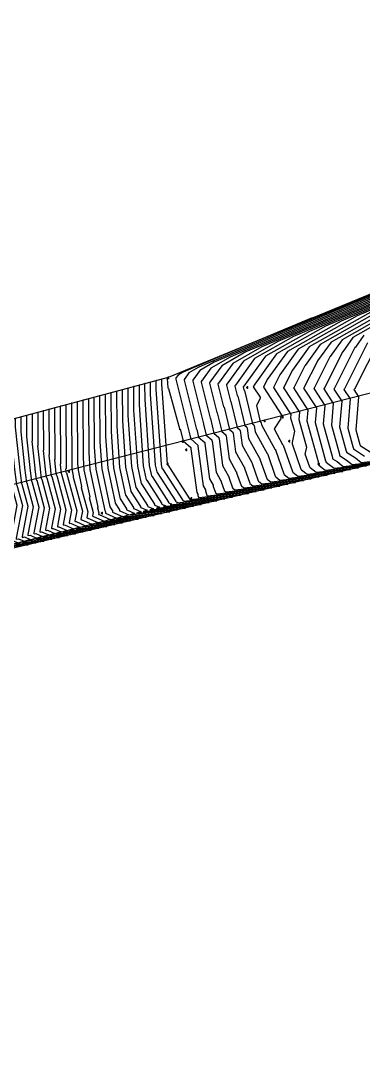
# Model space of a CAD drawing. Header units: metres. Extents: x 419582 to 423558, y 4805372 to 4807539.
# Drawn here: x 420447.7 to 420553.8, y 4805549.5 to 4805867.3 of the extents above; entities that cross this region are included whole.
import ezdxf

# ---------------------------------------------------------------- set-up
doc = ezdxf.new("R2010")
doc.units = ezdxf.units.M
for name, color, linetype in [('C-TINN', 4, 'Continuous'), ('C-TINN-BNDY', 110, 'Continuous'), ('C-TOPO-MAJR', 9, 'Continuous'), ('C-TOPO-MINR', 8, 'Continuous')]:
    doc.layers.add(name, color=color, linetype=linetype)

msp = doc.modelspace()

# ---------------------------------------------------------------- linework, layer by layer
at = {"color": 31, "lineweight": 30, "true_color": 0xffbd7a, "elevation": 1718.01}
msp.add_lwpolyline([(423449.83, 4807399.59), (423130.59, 4807500.11), (421950.92, 4806613), (421795.04, 4806430.99), (421305.02, 4806147.04), (421305.02, 4806147.04), (420630.08, 4805770.97), (419765.16, 4805549.54), (419617.36, 4805580.09)], dxfattribs=at)
at = {"layer": 'C-TINN', "color": 4, "linetype": 'Continuous', "lineweight": -3}
for p in [(420493.3, 4805756.78, 1660.13), (420493.4, 4805756.88, 1660.13), (420493.5, 4805756.98, 1660.13), (420493.5, 4805756.58, 1660.13), (420517.72, 4805753.78, 1669.42), (420517.82, 4805753.88, 1669.42), (420517.92, 4805753.98, 1669.42), (420517.92, 4805753.58, 1669.42), (420523.12, 4805743.43, 1670.51), (420523.22, 4805743.53, 1670.51), (420523.32, 4805743.63, 1670.51), (420523.32, 4805743.23, 1670.51), (420528.72, 4805744.59, 1671.06), (420528.82, 4805744.69, 1671.06), (420528.92, 4805744.79, 1671.06), (420528.92, 4805744.39, 1671.06), (420497.74, 4805737.01, 1659.97), (420497.84, 4805737.11, 1659.97), (420497.94, 4805737.21, 1659.97), (420497.94, 4805736.81, 1659.97), (420530.69, 4805737.19, 1671.79), (420530.79, 4805737.29, 1671.79), (420530.89, 4805737.39, 1671.79), (420530.89, 4805736.99, 1671.79), (420498.89, 4805734.49, 1659.39), (420498.99, 4805734.59, 1659.39), (420499.09, 4805734.69, 1659.39), (420499.09, 4805734.29, 1659.39), (420462.57, 4805727.74, 1642.52), (420462.67, 4805727.84, 1642.52), (420462.77, 4805727.94, 1642.52), (420462.77, 4805727.54, 1642.52), (420493.11, 4805730.03, 1659.03), (420493.21, 4805730.13, 1659.03), (420493.31, 4805730.23, 1659.03), (420493.31, 4805729.83, 1659.03), (420539.93, 4805729.95, 1674.06), (420540.03, 4805730.05, 1674.06), (420540.13, 4805730.15, 1674.06), (420540.13, 4805729.75, 1674.06), (420500.39, 4805719.38, 1659.19), (420500.49, 4805719.48, 1659.19), (420500.59, 4805719.58, 1659.19), (420500.59, 4805719.18, 1659.19), (420472.76, 4805714.88, 1646.51), (420472.86, 4805714.98, 1646.51), (420472.96, 4805715.08, 1646.51), (420472.96, 4805714.68, 1646.51)]:
    msp.add_point(p, dxfattribs=at)
at = {"layer": 'C-TINN-BNDY', "color": 110, "linetype": 'Continuous', "lineweight": -3, "flags": 128}
for points in [[(420443.91, 4805743.65), (420493.5, 4805756.98), (420768.14, 4805870.08), (420831.32, 4805906.4), (420889.42, 4805941.39), (420915.5, 4805955.6), (420955.73, 4805979.34), (420991.65, 4805999.26), (421029.07, 4806020.62), (421150.43, 4806089.34), (421193.45, 4806114.76), (421316.74, 4806181.07)], [(421305.47, 4806115.01), (421187.67, 4806058.56), (420994.99, 4805949.06), (420878.95, 4805882.09), (420761.16, 4805805.24), (420641.64, 4805749.79), (420396.34, 4805692.54)]]:
    msp.add_lwpolyline(points, dxfattribs=at)
at = {"layer": 'C-TOPO-MAJR', "color": 9, "linetype": 'Continuous', "lineweight": -3, "flags": 128}
for points, elevation in [([(420742.11, 4805859.36), (420585.51, 4805793.64), (420532.42, 4805771.04), (420522.85, 4805767.03), (420517.44, 4805764.75), (420509.98, 4805760.51), (420506.3, 4805755.41), (420506.25, 4805755.35), (420506.2, 4805755.3), (420506.2, 4805755.11), (420508.47, 4805746.03), (420508.57, 4805745.92), (420509.96, 4805740.18), (420511.21, 4805739.1), (420511.21, 4805738.9), (420511.31, 4805738.8), (420512.26, 4805731.72), (420514.47, 4805727.7), (420514.56, 4805727.61), (420514.56, 4805727.39), (420515.96, 4805723.39), (420516.04, 4805723.31), (420516.81, 4805722.7), (420532.81, 4805724.39)], 1665), ([(420572.38, 4805785.48), (420552.98, 4805777.36), (420542.03, 4805772.73), (420526.89, 4805764.13), (420520.18, 4805754.81), (420520.17, 4805754.8), (420520.17, 4805754.8), (420519.74, 4805753.94), (420519.73, 4805753.94), (420519.73, 4805753.93), (420521.81, 4805750.73), (420521.81, 4805750.47), (420520.79, 4805748.29), (420520.74, 4805748.23), (420520.69, 4805748.18), (420521.9, 4805743.13), (420522.02, 4805743.03), (420522.02, 4805743.01), (420522.21, 4805742.82), (420522.3, 4805742.16), (420526.41, 4805734.69), (420526.59, 4805734.52), (420526.59, 4805734.46), (420529.19, 4805727.01), (420529.33, 4805726.86), (420530.77, 4805725.73), (420544.98, 4805727.23)], 1670), ([(420566.61, 4805780.7), (420543.81, 4805767.75), (420539.63, 4805761.96), (420539.59, 4805761.92), (420539.55, 4805761.87), (420535.39, 4805753.6), (420535.35, 4805753.55), (420535.31, 4805753.51), (420539.24, 4805747.47), (420538.85, 4805742.97), (420542.12, 4805731.09), (420542.14, 4805731.07), (420542.14, 4805730.71), (420542.81, 4805730.28), (420544.72, 4805728.76), (420557.15, 4805730.07)], 1675), ([(420558.94, 4805768.95), (420551.05, 4805753.25), (420550.97, 4805753.17), (420550.89, 4805753.09), (420552.33, 4805750.88), (420551.46, 4805740.67), (420552.72, 4805736.08), (420552.85, 4805735.95), (420552.85, 4805735.81), (420557.04, 4805733.09)], 1680), ([(420493.27, 4805756.92), (420493.17, 4805756.82), (420493.07, 4805756.72), (420493.07, 4805756.57), (420493.28, 4805753.62), (420493.29, 4805753.63), (420493.3, 4805753.64), (420493.48, 4805753.47), (420496.95, 4805740.68), (420497.03, 4805740.76), (420497.11, 4805740.84), (420498, 4805737.26), (420498, 4805737.26), (420498.01, 4805737.23), (420500.41, 4805735.17), (420500.41, 4805734.79), (420500.42, 4805734.78), (420502.22, 4805721.27), (420502.53, 4805720.71), (420502.54, 4805720.7), (420502.54, 4805720.32), (420502.73, 4805719.77), (420502.74, 4805719.76), (420502.85, 4805719.67), (420520.64, 4805721.55)], 1660), ([(420484.53, 4805754.57), (420484.45, 4805754.49), (420484.37, 4805754.4), (420484.41, 4805748.38), (420485.7, 4805729.52), (420486.62, 4805725.22), (420486.76, 4805725.08), (420491.33, 4805717.96), (420491.33, 4805717.83), (420491.46, 4805717.69), (420492.61, 4805717.18), (420491.9, 4805716.96), (420508.48, 4805718.71)], 1655), ([(420467.04, 4805749.87), (420467, 4805749.82), (420466.95, 4805749.78), (420467.07, 4805732), (420467.33, 4805728.25), (420469.1, 4805719.95), (420469.1, 4805719.8), (420469.04, 4805719.73), (420468.98, 4805719.67), (420470.21, 4805715.12), (420470.01, 4805714.08), (420470.01, 4805714.05), (420470.2, 4805713.86), (420470.27, 4805713.88), (420473.57, 4805712.41), (420471.16, 4805711.66), (420484.14, 4805713.03)], 1645), ([(420475.79, 4805752.22), (420475.72, 4805752.15), (420475.66, 4805752.09), (420475.74, 4805740.19), (420476.52, 4805728.89), (420478.58, 4805719.25), (420478.63, 4805719.19), (420480.51, 4805716.26), (420480.51, 4805715.97), (420480.56, 4805715.92), (420483.09, 4805714.8), (420481.53, 4805714.31), (420496.31, 4805715.87)], 1650), ([(420458.3, 4805747.52), (420458.27, 4805747.49), (420458.24, 4805747.46), (420458.35, 4805731.62), (420458.35, 4805731.53), (420458.27, 4805731.45), (420458.2, 4805731.38), (420458.54, 4805728.14), (420458.54, 4805728.08), (420458.71, 4805726.75), (420458.89, 4805726.57), (420461.77, 4805715.91), (420460.92, 4805711.41), (420460.92, 4805711.32), (420461.07, 4805711.17), (420461.36, 4805711.22), (420464.06, 4805710.03), (420460.79, 4805709.01), (420471.97, 4805710.19)], 1640), ([(420449.56, 4805745.17), (420449.55, 4805745.16), (420449.54, 4805745.15), (420449.58, 4805738.93), (420449.58, 4805738.65), (420449.55, 4805738.62), (420449.52, 4805738.59), (420450.55, 4805728.93), (420450.55, 4805728.76), (420451.05, 4805724.79), (420451.18, 4805724.66), (420453.34, 4805716.71), (420451.83, 4805708.75), (420451.83, 4805708.58), (420451.94, 4805708.47), (420452.46, 4805708.57), (420454.54, 4805707.64), (420450.42, 4805706.36), (420459.81, 4805707.35)], 1635)]:
    msp.add_lwpolyline(points, dxfattribs=dict(at, elevation=elevation))
at = {"layer": 'C-TOPO-MINR', "color": 8, "linetype": 'Continuous', "lineweight": -3, "flags": 128}
for points, elevation in [([(420767.25, 4805869.51), (420604.4, 4805801.17), (420540.41, 4805773.93), (420528.88, 4805769.1), (420522.36, 4805766.35), (420513.36, 4805761.23), (420508.93, 4805755.08), (420508.87, 4805755.02), (420508.8, 4805754.96), (420508.8, 4805754.81), (420510.56, 4805747.78), (420510.69, 4805747.66), (420512.35, 4805740.77), (420513.37, 4805739.89), (420513.37, 4805739.72), (420513.49, 4805739.6), (420514.26, 4805733.81), (420516.86, 4805729.1), (420516.97, 4805728.99), (420516.97, 4805728.81), (420518.61, 4805724.11), (420518.7, 4805724.02), (420519.6, 4805723.31), (420535.25, 4805724.96)], 1666), ([(420765.42, 4805868.34), (420623.29, 4805808.69), (420548.4, 4805776.82), (420534.9, 4805771.16), (420527.28, 4805767.94), (420516.74, 4805761.95), (420511.56, 4805754.76), (420511.48, 4805754.69), (420511.41, 4805754.61), (420511.41, 4805754.51), (420512.65, 4805749.54), (420512.8, 4805749.39), (420514.73, 4805741.36), (420515.53, 4805740.67), (420515.53, 4805740.54), (420515.67, 4805740.41), (420516.27, 4805735.9), (420519.25, 4805730.5), (420519.37, 4805730.37), (420519.37, 4805730.22), (420521.25, 4805724.84), (420521.36, 4805724.73), (420522.39, 4805723.91), (420537.68, 4805725.53)], 1667), ([(420691.06, 4805838.34), (420566.61, 4805786.11), (420524.43, 4805768.15), (420516.82, 4805764.97), (420512.53, 4805763.15), (420506.59, 4805759.78), (420503.67, 4805755.73), (420503.63, 4805755.69), (420503.59, 4805755.65), (420503.59, 4805755.41), (420506.38, 4805744.28), (420506.46, 4805744.19), (420507.57, 4805739.59), (420509.05, 4805738.31), (420509.05, 4805738.08), (420509.13, 4805738), (420510.25, 4805729.63), (420512.08, 4805726.3), (420512.16, 4805726.23), (420512.16, 4805725.98), (420513.32, 4805722.66), (420513.38, 4805722.6), (420514.02, 4805722.09), (420530.38, 4805723.82)], 1664), ([(420640.01, 4805817.31), (420547.72, 4805778.58), (420516.44, 4805765.27), (420510.8, 4805762.9), (420507.61, 4805761.56), (420503.21, 4805759.06), (420501.04, 4805756.05), (420501.01, 4805756.02), (420500.98, 4805755.99), (420500.98, 4805755.71), (420504.28, 4805742.52), (420504.35, 4805742.46), (420505.18, 4805739), (420506.89, 4805737.53), (420506.89, 4805737.26), (420506.96, 4805737.19), (420508.24, 4805727.54), (420509.69, 4805724.9), (420509.75, 4805724.84), (420509.75, 4805724.57), (420510.67, 4805721.94), (420510.72, 4805721.89), (420511.23, 4805721.49), (420527.95, 4805723.26)], 1663), ([(420588.96, 4805796.29), (420528.83, 4805771.06), (420508.45, 4805762.38), (420504.77, 4805760.84), (420502.69, 4805759.96), (420499.83, 4805758.33), (420498.42, 4805756.38), (420498.4, 4805756.36), (420498.38, 4805756.34), (420498.38, 4805756.02), (420502.19, 4805740.77), (420502.23, 4805740.73), (420502.79, 4805738.41), (420504.73, 4805736.74), (420504.73, 4805736.44), (420504.78, 4805736.39), (420506.23, 4805725.45), (420507.3, 4805723.51), (420507.35, 4805723.46), (420507.35, 4805723.15), (420508.02, 4805721.22), (420508.06, 4805721.18), (420508.43, 4805720.88), (420525.51, 4805722.69)], 1662), ([(420564.39, 4805782.59), (420546.96, 4805775.29), (420537.11, 4805771.13), (420523.51, 4805763.4), (420516.82, 4805754.12), (420516.72, 4805754.02), (420516.63, 4805753.92), (420516.63, 4805753.91), (420516.84, 4805753.04), (420517.03, 4805752.85), (420519.51, 4805742.54), (420519.86, 4805742.24), (420519.86, 4805742.19), (420520.03, 4805742.02), (420520.29, 4805740.08), (420524.03, 4805733.29), (420524.18, 4805733.13), (420524.18, 4805733.05), (420526.54, 4805726.29), (420526.68, 4805726.15), (420527.97, 4805725.12), (420542.55, 4805726.66)], 1669), ([(420565.04, 4805781.48), (420551.86, 4805775.92), (420533.66, 4805765.57), (420527.96, 4805757.67), (420527.94, 4805757.65), (420527.92, 4805757.63), (420526, 4805753.8), (420525.98, 4805753.78), (420525.96, 4805753.76), (420531.38, 4805745.43), (420531.29, 4805744.36), (420532.43, 4805740.2), (420531.74, 4805736.72), (420531.74, 4805736.36), (420531.74, 4805736.35), (420531.73, 4805736.34), (420534.48, 4805728.46), (420534.65, 4805728.29), (420536.35, 4805726.94), (420549.85, 4805728.37)], 1672), ([(420571.53, 4805782.3), (420547.19, 4805768.47), (420543.52, 4805763.38), (420543.48, 4805763.34), (420543.43, 4805763.29), (420538.52, 4805753.53), (420538.48, 4805753.48), (420538.43, 4805753.43), (420541.86, 4805748.15), (420541.38, 4805742.51), (420544.24, 4805732.09), (420544.29, 4805732.05), (420544.29, 4805731.73), (420545.65, 4805730.84), (420547.51, 4805729.36), (420559.58, 4805730.64)], 1676), ([(420576.45, 4805783.9), (420550.57, 4805769.19), (420547.42, 4805764.81), (420547.36, 4805764.76), (420547.31, 4805764.7), (420541.66, 4805753.46), (420541.6, 4805753.4), (420541.54, 4805753.34), (420544.48, 4805748.83), (420543.9, 4805742.05), (420546.36, 4805733.09), (420546.43, 4805733.02), (420546.43, 4805732.75), (420548.5, 4805731.4), (420550.31, 4805729.97), (420562.01, 4805731.21)], 1677), ([(420556.4, 4805779.7), (420540.93, 4805773.23), (420532.2, 4805769.54), (420520.12, 4805762.68), (420514.19, 4805754.44), (420514.1, 4805754.35), (420514.02, 4805754.27), (420514.02, 4805754.21), (420514.75, 4805751.29), (420514.92, 4805751.12), (420517.12, 4805741.95), (420517.7, 4805741.46), (420517.7, 4805741.37), (420517.85, 4805741.21), (420518.28, 4805737.99), (420521.64, 4805731.89), (420521.78, 4805731.75), (420521.78, 4805731.63), (420523.9, 4805725.56), (420524.02, 4805725.44), (420525.18, 4805724.52), (420540.11, 4805726.09)], 1668), ([(420559.01, 4805779.42), (420546.95, 4805774.32), (420530.27, 4805764.85), (420524.07, 4805756.24), (420524.06, 4805756.23), (420524.05, 4805756.22), (420522.87, 4805753.87), (420522.86, 4805753.86), (420522.84, 4805753.85), (420528.52, 4805745.13), (420528.52, 4805745.11), (420528.31, 4805744.66), (420528.22, 4805744.57), (420528.13, 4805744.49), (420528.13, 4805744.44), (420528.31, 4805744.26), (420526.14, 4805740.92), (420528.8, 4805736.09), (420528.99, 4805735.9), (420528.99, 4805735.87), (420531.83, 4805727.73), (420531.99, 4805727.57), (420533.56, 4805726.33), (420547.41, 4805727.8)], 1671), ([(420561.7, 4805779.11), (420540.42, 4805767.02), (420535.74, 4805760.53), (420535.71, 4805760.49), (420535.68, 4805760.46), (420532.26, 4805753.66), (420532.23, 4805753.63), (420532.19, 4805753.6), (420536.62, 4805746.79), (420536.33, 4805743.43), (420539.91, 4805730.44), (420539.89, 4805730.34), (420539.89, 4805730.33), (420539.79, 4805730.23), (420539.69, 4805730.14), (420539.77, 4805729.91), (420539.97, 4805729.71), (420541.93, 4805728.15), (420554.71, 4805729.5)], 1674), ([(420537.91, 4805775.27), (420509.94, 4805763.53), (420500.45, 4805759.49), (420498.74, 4805758.78), (420497.78, 4805758.37), (420496.44, 4805757.61), (420495.79, 4805756.7), (420495.78, 4805756.69), (420495.77, 4805756.68), (420495.77, 4805756.32), (420500.1, 4805739.02), (420500.12, 4805738.99), (420500.4, 4805737.82), (420502.57, 4805735.96), (420502.57, 4805735.61), (420502.6, 4805735.58), (420504.22, 4805723.36), (420504.91, 4805722.11), (420504.94, 4805722.08), (420504.94, 4805721.74), (420505.38, 4805720.49), (420505.4, 4805720.47), (420505.64, 4805720.28), (420523.08, 4805722.12)], 1661), ([(420556.78, 4805777.51), (420537.04, 4805766.3), (420531.85, 4805759.1), (420531.82, 4805759.07), (420531.8, 4805759.04), (420529.13, 4805753.73), (420529.1, 4805753.71), (420529.08, 4805753.68), (420534, 4805746.11), (420533.81, 4805743.9), (420536.17, 4805735.32), (420535.82, 4805733.53), (420535.82, 4805733.34), (420535.76, 4805733.29), (420535.71, 4805733.24), (420537.13, 4805729.18), (420537.31, 4805729), (420539.14, 4805727.55), (420552.28, 4805728.93)], 1673), ([(420553.95, 4805769.92), (420551.31, 4805766.24), (420551.24, 4805766.18), (420551.18, 4805766.12), (420544.79, 4805753.39), (420544.72, 4805753.32), (420544.66, 4805753.26), (420547.1, 4805749.51), (420546.42, 4805741.59), (420548.48, 4805734.09), (420548.57, 4805734), (420548.57, 4805733.77), (420551.35, 4805731.96), (420553.1, 4805730.57), (420564.45, 4805731.77)], 1678), ([(420555.06, 4805767.53), (420547.92, 4805753.32), (420547.85, 4805753.25), (420547.78, 4805753.18), (420549.72, 4805750.2), (420548.94, 4805741.13), (420550.6, 4805735.08), (420550.71, 4805734.98), (420550.71, 4805734.79), (420554.19, 4805732.53)], 1679), ([(420489.78, 4805755.98), (420489.68, 4805755.89), (420489.59, 4805755.79), (420489.61, 4805753.29), (420491.22, 4805729.9), (420491.45, 4805728.8), (420491.64, 4805728.62), (420497.82, 4805718.98), (420497.82, 4805718.94), (420498, 4805718.76), (420498.32, 4805718.61), (420498.12, 4805718.55), (420515.78, 4805720.42)], 1658), ([(420491.52, 4805756.45), (420491.43, 4805756.35), (420491.33, 4805756.26), (420491.34, 4805754.93), (420493.05, 4805730.03), (420493.06, 4805729.99), (420493.26, 4805729.79), (420499.98, 4805719.32), (420499.98, 4805719.31), (420500.18, 4805719.11), (420500.23, 4805719.09), (420500.2, 4805719.08), (420518.21, 4805720.98)], 1659), ([(420477.54, 4805752.69), (420477.47, 4805752.62), (420477.4, 4805752.55), (420477.47, 4805741.83), (420478.35, 4805729.01), (420480.19, 4805720.44), (420480.26, 4805720.37), (420482.67, 4805716.6), (420482.67, 4805716.34), (420482.74, 4805716.27), (420485, 4805715.27), (420483.61, 4805714.84), (420498.74, 4805716.44)], 1651), ([(420479.28, 4805753.16), (420479.21, 4805753.09), (420479.14, 4805753.02), (420479.21, 4805743.47), (420480.19, 4805729.14), (420481.8, 4805721.64), (420481.88, 4805721.55), (420484.84, 4805716.94), (420484.84, 4805716.71), (420484.92, 4805716.63), (420486.9, 4805715.75), (420485.68, 4805715.37), (420501.18, 4805717.01)], 1652), ([(420481.03, 4805753.63), (420480.96, 4805753.55), (420480.88, 4805753.48), (420480.94, 4805745.1), (420482.03, 4805729.27), (420483.41, 4805722.83), (420483.51, 4805722.73), (420487, 4805717.28), (420487, 4805717.09), (420487.1, 4805716.98), (420488.81, 4805716.23), (420487.75, 4805715.9), (420503.61, 4805717.58)], 1653), ([(420482.78, 4805754.1), (420482.7, 4805754.02), (420482.62, 4805753.94), (420482.67, 4805746.74), (420483.87, 4805729.39), (420485.01, 4805724.02), (420485.13, 4805723.9), (420489.16, 4805717.62), (420489.16, 4805717.46), (420489.28, 4805717.34), (420490.71, 4805716.7), (420489.83, 4805716.43), (420506.04, 4805718.14)], 1654), ([(420486.28, 4805755.04), (420486.19, 4805754.95), (420486.11, 4805754.87), (420486.14, 4805750.02), (420487.54, 4805729.65), (420488.23, 4805726.41), (420488.39, 4805726.26), (420493.49, 4805718.3), (420493.49, 4805718.2), (420493.64, 4805718.05), (420494.52, 4805717.66), (420493.97, 4805717.49), (420510.91, 4805719.28)], 1656), ([(420488.03, 4805755.51), (420487.94, 4805755.42), (420487.85, 4805755.33), (420487.87, 4805751.65), (420489.38, 4805729.77), (420489.84, 4805727.61), (420490.01, 4805727.44), (420495.65, 4805718.64), (420495.65, 4805718.57), (420495.82, 4805718.4), (420496.42, 4805718.14), (420496.05, 4805718.02), (420513.34, 4805719.85)], 1657), ([(420465.3, 4805749.4), (420465.25, 4805749.36), (420465.21, 4805749.31), (420465.34, 4805730.36), (420465.49, 4805728.13), (420466.55, 4805723.17), (420466.55, 4805722.92), (420466.51, 4805722.88), (420466.48, 4805722.84), (420468.52, 4805715.28), (420468.2, 4805713.54), (420468.2, 4805713.51), (420468.38, 4805713.33), (420468.49, 4805713.35), (420471.67, 4805711.94), (420469.09, 4805711.13), (420481.71, 4805712.46)], 1644), ([(420468.79, 4805750.34), (420468.74, 4805750.29), (420468.69, 4805750.24), (420468.8, 4805733.64), (420469.17, 4805728.38), (420471.66, 4805716.72), (420471.66, 4805716.67), (420471.57, 4805716.59), (420471.48, 4805716.5), (420471.9, 4805714.96), (420471.83, 4805714.61), (420471.83, 4805714.6), (420472.03, 4805714.4), (420472.05, 4805714.41), (420475.48, 4805712.89), (420473.24, 4805712.19), (420486.58, 4805713.6)], 1646), ([(420470.54, 4805750.81), (420470.49, 4805750.75), (420470.43, 4805750.7), (420470.54, 4805735.28), (420471, 4805728.51), (420473.75, 4805715.67), (420473.76, 4805715.66), (420474.02, 4805715.25), (420474.02, 4805714.86), (420474.03, 4805714.85), (420477.38, 4805713.37), (420475.31, 4805712.72), (420489.01, 4805714.17)], 1647), ([(420472.29, 4805751.28), (420472.23, 4805751.22), (420472.18, 4805751.16), (420472.27, 4805736.91), (420472.84, 4805728.63), (420475.36, 4805716.86), (420475.38, 4805716.84), (420476.18, 4805715.59), (420476.18, 4805715.23), (420476.21, 4805715.21), (420479.29, 4805713.84), (420477.38, 4805713.25), (420491.44, 4805714.74)], 1648), ([(420474.04, 4805751.75), (420473.98, 4805751.69), (420473.92, 4805751.63), (420474, 4805738.55), (420474.68, 4805728.76), (420476.97, 4805718.05), (420477.01, 4805718.01), (420478.35, 4805715.92), (420478.35, 4805715.6), (420478.39, 4805715.56), (420481.19, 4805714.32), (420479.46, 4805713.78), (420493.88, 4805715.3)], 1649), ([(420454.8, 4805746.58), (420454.78, 4805746.56), (420454.76, 4805746.53), (420454.84, 4805734.55), (420454.84, 4805734.38), (420454.78, 4805734.32), (420454.72, 4805734.26), (420455.35, 4805728.46), (420455.35, 4805728.35), (420455.65, 4805725.97), (420455.81, 4805725.81), (420458.4, 4805716.23), (420457.28, 4805710.35), (420457.28, 4805710.22), (420457.42, 4805710.09), (420457.8, 4805710.16), (420460.25, 4805709.07), (420456.65, 4805707.95), (420467.11, 4805709.06)], 1638), ([(420456.55, 4805747.05), (420456.53, 4805747.02), (420456.5, 4805747), (420456.59, 4805733.08), (420456.59, 4805732.95), (420456.53, 4805732.89), (420456.46, 4805732.82), (420456.94, 4805728.3), (420456.94, 4805728.22), (420457.18, 4805726.36), (420457.35, 4805726.19), (420460.09, 4805716.07), (420459.1, 4805710.88), (420459.1, 4805710.77), (420459.25, 4805710.63), (420459.58, 4805710.69), (420462.15, 4805709.55), (420458.72, 4805708.48), (420469.54, 4805709.62)], 1639), ([(420460.05, 4805747.99), (420460.02, 4805747.96), (420459.98, 4805747.92), (420460.1, 4805730.16), (420460.1, 4805730.1), (420460.02, 4805730.02), (420459.93, 4805729.93), (420460.14, 4805727.98), (420460.14, 4805727.95), (420460.24, 4805727.14), (420460.43, 4805726.96), (420463.46, 4805715.76), (420462.74, 4805711.95), (420462.74, 4805711.87), (420462.9, 4805711.71), (420463.14, 4805711.75), (420465.96, 4805710.5), (420462.87, 4805709.54), (420474.41, 4805710.76)], 1641), ([(420461.8, 4805748.46), (420461.76, 4805748.42), (420461.73, 4805748.39), (420461.86, 4805728.7), (420461.86, 4805728.68), (420461.76, 4805728.59), (420461.67, 4805728.49), (420461.74, 4805727.82), (420461.74, 4805727.81), (420461.77, 4805727.54), (420461.97, 4805727.34), (420465.15, 4805715.6), (420464.56, 4805712.48), (420464.56, 4805712.41), (420464.73, 4805712.25), (420464.93, 4805712.28), (420467.86, 4805710.98), (420464.94, 4805710.07), (420476.84, 4805711.33)], 1642), ([(420463.55, 4805748.93), (420463.51, 4805748.89), (420463.47, 4805748.85), (420463.6, 4805728.73), (420463.65, 4805728), (420464, 4805726.39), (420464, 4805726.04), (420463.98, 4805726.03), (420463.97, 4805726.02), (420466.84, 4805715.44), (420466.38, 4805713.01), (420466.38, 4805712.96), (420466.55, 4805712.79), (420466.71, 4805712.82), (420469.77, 4805711.46), (420467.02, 4805710.6), (420479.27, 4805711.9)], 1643), ([(420442.47, 4805743.34), (420442.41, 4805743.21), (420442.38, 4805743.12), (420442.52, 4805743.09), (420442.43, 4805743), (420442.34, 4805742.91), (420442.34, 4805742.87), (420442.52, 4805742.69), (420442.97, 4805742.05), (420442.85, 4805741.73), (420444.16, 4805729.57), (420444.16, 4805729.3), (420444.92, 4805723.22), (420445.02, 4805723.13), (420446.59, 4805717.34), (420444.56, 4805706.62), (420444.56, 4805706.39), (420444.64, 4805706.31), (420445.33, 4805706.44), (420446.92, 4805705.74), (420442.13, 4805704.24), (420450.07, 4805705.08)], 1631), ([(420444.31, 4805743.76), (420444.31, 4805743.76), (420444.31, 4805743.76), (420444.31, 4805743.31), (420444.31, 4805742.92), (420444.31, 4805742.92), (420444.31, 4805742.92), (420445.76, 4805729.41), (420445.76, 4805729.16), (420446.46, 4805723.62), (420446.56, 4805723.51), (420448.27, 4805717.19), (420446.37, 4805707.15), (420446.37, 4805706.94), (420446.47, 4805706.85), (420447.11, 4805706.97), (420448.82, 4805706.21), (420444.2, 4805704.77), (420452.51, 4805705.65)], 1632), ([(420446.06, 4805744.23), (420446.06, 4805744.22), (420446.05, 4805744.22), (420446.07, 4805741.85), (420446.07, 4805741.5), (420446.06, 4805741.49), (420446.05, 4805741.48), (420447.35, 4805729.25), (420447.35, 4805729.03), (420447.99, 4805724.01), (420448.1, 4805723.89), (420449.96, 4805717.03), (420448.19, 4805707.69), (420448.19, 4805707.49), (420448.29, 4805707.39), (420448.89, 4805707.5), (420450.73, 4805706.69), (420446.28, 4805705.3), (420454.94, 4805706.22)], 1633), ([(420447.81, 4805744.7), (420447.8, 4805744.69), (420447.79, 4805744.68), (420447.82, 4805740.39), (420447.82, 4805740.07), (420447.8, 4805740.05), (420447.78, 4805740.03), (420448.95, 4805729.09), (420448.95, 4805728.89), (420449.52, 4805724.4), (420449.64, 4805724.28), (420451.65, 4805716.87), (420450.01, 4805708.22), (420450.01, 4805708.04), (420450.12, 4805707.93), (420450.67, 4805708.03), (420452.63, 4805707.17), (420448.35, 4805705.83), (420457.37, 4805706.78)], 1634), ([(420451.31, 4805745.64), (420451.29, 4805745.62), (420451.28, 4805745.61), (420451.33, 4805737.47), (420451.33, 4805737.23), (420451.29, 4805737.19), (420451.25, 4805737.15), (420452.15, 4805728.77), (420452.15, 4805728.62), (420452.58, 4805725.18), (420452.72, 4805725.04), (420455.02, 4805716.55), (420453.65, 4805709.28), (420453.65, 4805709.13), (420453.77, 4805709.01), (420454.24, 4805709.1), (420456.44, 4805708.12), (420452.5, 4805706.89), (420462.24, 4805707.92)], 1636), ([(420453.06, 4805746.11), (420453.04, 4805746.09), (420453.02, 4805746.07), (420453.09, 4805736.01), (420453.09, 4805735.8), (420453.04, 4805735.75), (420452.99, 4805735.7), (420453.75, 4805728.61), (420453.75, 4805728.49), (420454.11, 4805725.58), (420454.26, 4805725.43), (420456.71, 4805716.39), (420455.47, 4805709.82), (420455.47, 4805709.68), (420455.6, 4805709.55), (420456.02, 4805709.63), (420458.34, 4805708.6), (420454.57, 4805707.42), (420464.67, 4805708.49)], 1637)]:
    msp.add_lwpolyline(points, dxfattribs=dict(at, elevation=elevation))

doc.saveas('drawing.dxf')
